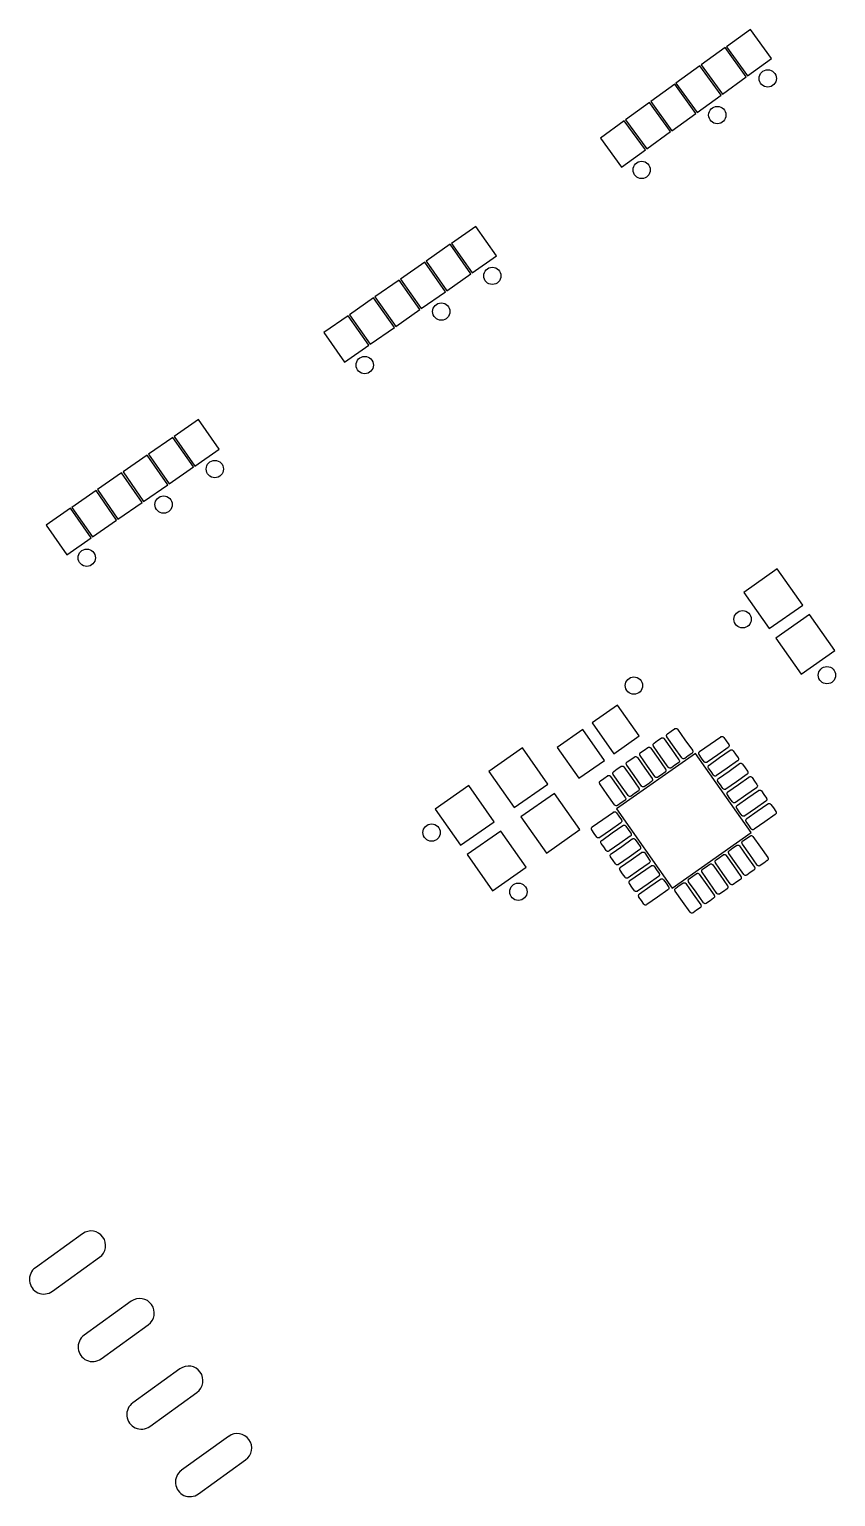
# Model space of a CAD drawing. Header units: millimetres. Extents: x 205 to 339, y 437 to 917.
# Drawn here: x 245.92 to 270.51, y 728.03 to 772.8 of the extents above; entities that cross this region are included whole.
import ezdxf

# ---------------------------------------------------------------- set-up
doc = ezdxf.new("R2010")
doc.units = ezdxf.units.MM
doc.header["$MEASUREMENT"] = 0
doc.layers.add('29_top stop', color=18, linetype='Continuous', true_color=0x000000)

msp = doc.modelspace()

# ---------------------------------------------------------------- linework, layer by layer
at = {"layer": '29_top stop'}
for points in [[(267.825, 771.381), (268.554, 771.909), (267.908, 772.8), (267.179, 772.271)], [(267.056, 770.823), (267.785, 771.351), (267.139, 772.242), (266.41, 771.713)], [(266.287, 770.265), (267.016, 770.794), (266.37, 771.684), (265.641, 771.155)], [(265.518, 769.707), (266.247, 770.236), (265.601, 771.126), (264.873, 770.598)], [(264.75, 769.149), (265.478, 769.678), (264.832, 770.568), (264.104, 770.04)], [(263.981, 768.591), (264.709, 769.12), (264.063, 770.01), (263.335, 769.482)], [(259.428, 765.369), (260.165, 765.885), (259.534, 766.786), (258.797, 766.27)], [(258.65, 764.824), (259.387, 765.34), (258.756, 766.241), (258.019, 765.725)], [(257.871, 764.279), (258.609, 764.795), (257.978, 765.696), (257.24, 765.18)], [(257.093, 763.734), (257.83, 764.25), (257.2, 765.151), (256.462, 764.635)], [(256.315, 763.189), (257.052, 763.705), (256.421, 764.606), (255.684, 764.09)], [(255.537, 762.644), (256.274, 763.16), (255.643, 764.061), (254.906, 763.545)], [(250.966, 759.475), (251.705, 759.988), (251.079, 760.892), (250.339, 760.379)], [(250.185, 758.934), (250.925, 759.446), (250.298, 760.35), (249.558, 759.838)], [(249.404, 758.392), (250.144, 758.905), (249.517, 759.809), (248.778, 759.296)], [(248.624, 757.851), (249.363, 758.364), (248.736, 759.268), (247.997, 758.755)], [(247.843, 757.31), (248.582, 757.823), (247.956, 758.727), (247.216, 758.214)], [(247.062, 756.769), (247.802, 757.281), (247.175, 758.185), (246.435, 757.673)], [(268.483, 754.513), (269.506, 755.232), (268.73, 756.337), (267.707, 755.618)], [(269.461, 753.122), (270.483, 753.841), (269.707, 754.945), (268.685, 754.227)], [(263.742, 750.694), (264.519, 751.24), (263.858, 752.181), (263.081, 751.635)], [(262.678, 749.947), (263.456, 750.493), (262.795, 751.434), (262.017, 750.888)], [(260.709, 749.053), (261.732, 749.771), (260.956, 750.876), (259.934, 750.158)], [(265.52, 746.597), (267.934, 748.292), (266.239, 750.706), (263.825, 749.011)], [(259.073, 747.903), (260.096, 748.622), (259.32, 749.727), (258.297, 749.008)], [(261.687, 747.662), (262.709, 748.38), (261.934, 749.485), (260.911, 748.767)], [(260.05, 746.512), (261.073, 747.231), (260.297, 748.335), (259.274, 747.617)]]:
    msp.add_lwpolyline(points, close=True, dxfattribs=at)
for points in [[(265.381, 751.306), (265.489, 751.382)], [(265.489, 751.382), (265.598, 751.458)], [(265.69, 751.442), (265.915, 751.121)], [(264.671, 750.807), (264.779, 750.884)], [(264.872, 750.867), (265.097, 750.546)], [(265.181, 750.605), (264.955, 750.926)], [(264.972, 751.019), (265.08, 751.095)], [(265.08, 751.095), (265.188, 751.171)], [(265.281, 751.155), (265.506, 750.834)], [(265.59, 750.892), (265.365, 751.214)], [(265.816, 750.571), (265.59, 750.892)], [(265.915, 751.121), (266.141, 750.8)], [(266.362, 750.761), (266.683, 750.987)], [(266.683, 750.987), (267.005, 751.212)], [(267.233, 750.887), (266.912, 750.661)], [(267.097, 751.196), (267.173, 751.088)], [(267.173, 751.088), (267.249, 750.979)], [(264.153, 750.444), (264.262, 750.52)], [(264.262, 750.52), (264.37, 750.596)], [(264.462, 750.58), (264.688, 750.259)], [(264.772, 750.318), (264.546, 750.639)], [(264.562, 750.731), (264.671, 750.807)], [(265.097, 750.546), (265.323, 750.225)], [(265.407, 750.284), (265.181, 750.605)], [(265.506, 750.834), (265.732, 750.512)], [(265.716, 750.42), (265.607, 750.344)], [(266.017, 750.631), (265.908, 750.555)], [(266.125, 750.707), (266.017, 750.631)], [(266.422, 750.56), (266.346, 750.669)], [(266.498, 750.452), (266.422, 750.56)], [(266.912, 750.661), (266.591, 750.436)], [(266.65, 750.352), (266.971, 750.578)], [(266.971, 750.578), (267.292, 750.803)], [(267.52, 750.478), (267.199, 750.252)], [(267.384, 750.787), (267.46, 750.679)], [(267.46, 750.679), (267.537, 750.57)], [(263.443, 749.945), (263.552, 750.021)], [(263.644, 750.005), (263.87, 749.684)], [(263.953, 749.743), (263.728, 750.064)], [(263.744, 750.156), (263.852, 750.233)], [(263.852, 750.233), (263.961, 750.309)], [(264.053, 750.293), (264.279, 749.971)], [(264.363, 750.03), (264.137, 750.352)], [(264.279, 749.971), (264.504, 749.65)], [(264.588, 749.709), (264.363, 750.03)], [(264.688, 750.259), (264.914, 749.938)], [(264.997, 749.997), (264.772, 750.318)], [(265.198, 750.057), (265.09, 749.98)], [(265.307, 750.133), (265.198, 750.057)], [(265.607, 750.344), (265.499, 750.268)], [(266.71, 750.151), (266.633, 750.26)], [(266.786, 750.043), (266.71, 750.151)], [(267.199, 750.252), (266.878, 750.027)], [(266.937, 749.943), (267.258, 750.168)], [(267.258, 750.168), (267.579, 750.394)], [(267.808, 750.069), (267.487, 749.843)], [(267.546, 749.759), (267.867, 749.985)], [(267.672, 750.378), (267.748, 750.27)], [(267.748, 750.27), (267.824, 750.161)], [(267.959, 749.969), (268.035, 749.86)], [(263.544, 749.456), (263.319, 749.777)], [(263.335, 749.869), (263.443, 749.945)], [(263.87, 749.684), (264.095, 749.363)], [(264.179, 749.422), (263.953, 749.743)], [(264.488, 749.558), (264.38, 749.482)], [(264.789, 749.769), (264.681, 749.693)], [(264.897, 749.845), (264.789, 749.769)], [(266.997, 749.742), (266.921, 749.851)], [(267.073, 749.634), (266.997, 749.742)], [(267.487, 749.843), (267.165, 749.618)], [(267.224, 749.534), (267.546, 749.759)], [(268.095, 749.66), (267.774, 749.434)], [(267.833, 749.35), (268.154, 749.576)], [(268.035, 749.86), (268.111, 749.752)], [(268.246, 749.56), (268.323, 749.451)], [(263.77, 749.134), (263.544, 749.456)], [(263.971, 749.194), (263.862, 749.118)], [(264.079, 749.271), (263.971, 749.194)], [(264.38, 749.482), (264.271, 749.406)], [(267.284, 749.333), (267.208, 749.441)], [(267.36, 749.225), (267.284, 749.333)], [(267.774, 749.434), (267.453, 749.208)], [(267.512, 749.125), (267.833, 749.35)], [(268.383, 749.25), (268.061, 749.025)], [(268.12, 748.941), (268.441, 749.167)], [(268.323, 749.451), (268.399, 749.343)], [(268.534, 749.15), (268.61, 749.042)], [(263.089, 748.462), (263.41, 748.688)], [(263.41, 748.688), (263.731, 748.913)], [(263.824, 748.897), (263.9, 748.789)], [(263.9, 748.789), (263.976, 748.68)], [(267.572, 748.924), (267.496, 749.032)], [(267.648, 748.815), (267.572, 748.924)], [(268.061, 749.025), (267.74, 748.799)], [(267.859, 748.515), (267.783, 748.623)], [(267.799, 748.715), (268.12, 748.941)], [(268.349, 748.616), (268.028, 748.39)], [(268.67, 748.841), (268.349, 748.616)], [(268.61, 749.042), (268.686, 748.934)], [(263.149, 748.261), (263.073, 748.37)], [(263.225, 748.153), (263.149, 748.261)], [(263.639, 748.362), (263.317, 748.137)], [(263.376, 748.053), (263.698, 748.279)], [(263.96, 748.588), (263.639, 748.362)], [(263.698, 748.279), (264.019, 748.504)], [(264.247, 748.179), (263.926, 747.953)], [(264.111, 748.488), (264.187, 748.38)], [(264.187, 748.38), (264.263, 748.271)], [(267.788, 748.109), (267.897, 748.185)], [(267.935, 748.406), (267.859, 748.515)], [(267.989, 748.169), (268.215, 747.848)], [(263.436, 747.852), (263.36, 747.961)], [(263.512, 747.744), (263.436, 747.852)], [(263.926, 747.953), (263.605, 747.728)], [(263.664, 747.644), (263.985, 747.869)], [(263.985, 747.869), (264.306, 748.095)], [(264.535, 747.77), (264.213, 747.544)], [(264.398, 748.079), (264.475, 747.97)], [(264.475, 747.97), (264.551, 747.862)], [(267.271, 747.745), (267.379, 747.822)], [(267.379, 747.822), (267.487, 747.898)], [(267.58, 747.882), (267.805, 747.56)], [(267.889, 747.619), (267.664, 747.94)], [(267.68, 748.033), (267.788, 748.109)], [(268.215, 747.848), (268.44, 747.527)], [(263.724, 747.443), (263.648, 747.551)], [(263.8, 747.335), (263.724, 747.443)], [(264.213, 747.544), (263.892, 747.318)], [(263.951, 747.235), (264.272, 747.46)], [(264.272, 747.46), (264.593, 747.686)], [(264.822, 747.36), (264.501, 747.135)], [(264.56, 747.051), (264.881, 747.277)], [(264.686, 747.67), (264.762, 747.561)], [(264.762, 747.561), (264.838, 747.453)], [(266.561, 747.247), (266.669, 747.323)], [(266.762, 747.307), (266.987, 746.986)], [(267.071, 747.044), (266.845, 747.366)], [(266.861, 747.458), (266.97, 747.534)], [(266.97, 747.534), (267.078, 747.61)], [(267.171, 747.594), (267.396, 747.273)], [(267.48, 747.332), (267.254, 747.653)], [(267.396, 747.273), (267.622, 746.952)], [(267.706, 747.011), (267.48, 747.332)], [(267.805, 747.56), (268.031, 747.239)], [(268.115, 747.298), (267.889, 747.619)], [(268.316, 747.358), (268.207, 747.282)], [(268.424, 747.434), (268.316, 747.358)], [(264.011, 747.034), (263.935, 747.142)], [(264.087, 746.925), (264.011, 747.034)], [(264.501, 747.135), (264.18, 746.909)], [(264.238, 746.825), (264.56, 747.051)], [(265.109, 746.951), (264.788, 746.726)], [(264.847, 746.642), (265.168, 746.868)], [(264.973, 747.261), (265.049, 747.152)], [(265.049, 747.152), (265.126, 747.044)], [(265.261, 746.851), (265.337, 746.743)], [(266.043, 746.883), (266.152, 746.959)], [(266.152, 746.959), (266.26, 747.036)], [(266.352, 747.019), (266.578, 746.698)], [(266.662, 746.757), (266.436, 747.078)], [(266.452, 747.171), (266.561, 747.247)], [(266.987, 746.986), (267.213, 746.664)], [(267.297, 746.723), (267.071, 747.044)], [(267.606, 746.859), (267.497, 746.783)], [(267.906, 747.071), (267.798, 746.995)], [(268.015, 747.147), (267.906, 747.071)], [(264.298, 746.625), (264.222, 746.733)], [(264.375, 746.516), (264.298, 746.625)], [(264.788, 746.726), (264.467, 746.5)], [(264.526, 746.416), (264.847, 746.642)], [(265.397, 746.542), (265.076, 746.317)], [(265.337, 746.743), (265.413, 746.635)], [(265.843, 746.182), (265.618, 746.503)], [(265.634, 746.596), (265.742, 746.672)], [(265.742, 746.672), (265.851, 746.748)], [(265.943, 746.732), (266.169, 746.411)], [(266.253, 746.47), (266.027, 746.791)], [(266.169, 746.411), (266.394, 746.09)], [(266.478, 746.149), (266.253, 746.47)], [(266.578, 746.698), (266.804, 746.377)], [(266.887, 746.436), (266.662, 746.757)], [(267.088, 746.496), (266.98, 746.42)], [(267.197, 746.572), (267.088, 746.496)], [(267.497, 746.783), (267.389, 746.707)], [(264.586, 746.216), (264.51, 746.324)], [(264.662, 746.107), (264.586, 746.216)], [(265.076, 746.317), (264.754, 746.091)], [(266.069, 745.861), (265.843, 746.182)], [(266.378, 745.997), (266.27, 745.921)], [(266.679, 746.209), (266.571, 746.132)], [(266.787, 746.285), (266.679, 746.209)], [(266.27, 745.921), (266.161, 745.845)], [(247.546, 736.05), (246.106, 735.013)], [(246.625, 734.293), (248.064, 735.33)], [(249.03, 733.989), (247.591, 732.952)], [(248.109, 732.232), (249.549, 733.269)], [(250.515, 731.928), (249.075, 730.891)], [(249.594, 730.171), (251.033, 731.208)], [(251.999, 729.867), (250.56, 728.83)], [(251.078, 728.11), (252.518, 729.147)]]:
    msp.add_lwpolyline(points, dxfattribs=at)
for centre in [(268.439, 771.301), (266.901, 770.185), (264.594, 768.512), (260.04, 765.278), (258.484, 764.189), (256.149, 762.554), (251.578, 759.382), (250.016, 758.3), (247.674, 756.676), (267.672, 754.799), (270.245, 753.093), (264.357, 752.776), (258.189, 748.291), (260.834, 746.483)]:
    msp.add_circle(centre, 0.264, dxfattribs=at)
for centre, start, end in [((247.805, 735.69), 305.7651, 125.7651), ((246.366, 734.653), 125.7651, 305.7651), ((249.29, 733.629), 305.7651, 125.7651), ((247.85, 732.592), 125.7651, 305.7651), ((250.774, 731.568), 305.7651, 125.7651), ((249.335, 730.531), 125.7651, 305.7651), ((252.259, 729.507), 305.7651, 125.7651), ((250.819, 728.47), 125.7651, 305.7651)]:
    msp.add_arc(centre, 0.443, start, end, dxfattribs=at)
for points, knots in [([(265.365, 751.214), (265.361, 751.219), (265.353, 751.234), (265.351, 751.261), (265.361, 751.288), (265.374, 751.301), (265.381, 751.306)], [1.0209017, 1.0209017, 1.0209017, 1.0209017, 1.0398035, 1.0725658, 1.0981648, 1.1243033, 1.1243033, 1.1243033, 1.1243033]), ([(265.598, 751.458), (265.605, 751.463), (265.621, 751.471), (265.65, 751.471), (265.674, 751.46), (265.686, 751.447), (265.69, 751.442)], [1.3893033, 1.3893033, 1.3893033, 1.3893033, 1.4154419, 1.4410409, 1.4738032, 1.492705, 1.492705, 1.492705, 1.492705]), ([(264.779, 750.884), (264.786, 750.888), (264.803, 750.896), (264.831, 750.896), (264.856, 750.885), (264.868, 750.873), (264.872, 750.867)], [1.3893033, 1.3893033, 1.3893033, 1.3893033, 1.4154419, 1.4410409, 1.4738032, 1.492705, 1.492705, 1.492705, 1.492705]), ([(264.955, 750.926), (264.952, 750.931), (264.944, 750.947), (264.942, 750.974), (264.952, 751.001), (264.964, 751.014), (264.972, 751.019)], [1.0209017, 1.0209017, 1.0209017, 1.0209017, 1.0398035, 1.0725658, 1.0981648, 1.1243033, 1.1243033, 1.1243033, 1.1243033]), ([(265.188, 751.171), (265.196, 751.176), (265.212, 751.183), (265.241, 751.184), (265.265, 751.173), (265.277, 751.16), (265.281, 751.155)], [1.3893033, 1.3893033, 1.3893033, 1.3893033, 1.4154419, 1.4410409, 1.4738032, 1.492705, 1.492705, 1.492705, 1.492705]), ([(267.005, 751.212), (267.01, 751.216), (267.025, 751.224), (267.052, 751.226), (267.079, 751.216), (267.092, 751.203), (267.097, 751.196)], [2.277705, 2.277705, 2.277705, 2.277705, 2.2966068, 2.3293692, 2.3549681, 2.3811067, 2.3811067, 2.3811067, 2.3811067]), ([(267.249, 750.979), (267.254, 750.972), (267.261, 750.956), (267.262, 750.927), (267.251, 750.903), (267.238, 750.891), (267.233, 750.887)], [2.6461067, 2.6461067, 2.6461067, 2.6461067, 2.6722453, 2.6978442, 2.7306065, 2.7495084, 2.7495084, 2.7495084, 2.7495084]), ([(264.137, 750.352), (264.133, 750.357), (264.125, 750.372), (264.123, 750.399), (264.134, 750.426), (264.146, 750.439), (264.153, 750.444)], [1.0209017, 1.0209017, 1.0209017, 1.0209017, 1.0398035, 1.0725658, 1.0981648, 1.1243033, 1.1243033, 1.1243033, 1.1243033]), ([(264.37, 750.596), (264.377, 750.601), (264.393, 750.608), (264.422, 750.609), (264.447, 750.598), (264.459, 750.585), (264.462, 750.58)], [1.3893033, 1.3893033, 1.3893033, 1.3893033, 1.4154419, 1.4410409, 1.4738032, 1.492705, 1.492705, 1.492705, 1.492705]), ([(264.546, 750.639), (264.543, 750.644), (264.535, 750.66), (264.533, 750.686), (264.543, 750.713), (264.555, 750.726), (264.562, 750.731)], [1.0209017, 1.0209017, 1.0209017, 1.0209017, 1.0398035, 1.0725658, 1.0981648, 1.1243033, 1.1243033, 1.1243033, 1.1243033]), ([(265.732, 750.512), (265.735, 750.507), (265.744, 750.492), (265.746, 750.465), (265.735, 750.438), (265.723, 750.425), (265.716, 750.42)], [2.277705, 2.277705, 2.277705, 2.277705, 2.2966068, 2.3293692, 2.3549681, 2.3811067, 2.3811067, 2.3811067, 2.3811067]), ([(265.908, 750.555), (265.901, 750.55), (265.885, 750.543), (265.856, 750.542), (265.831, 750.553), (265.819, 750.566), (265.816, 750.571)], [2.6461067, 2.6461067, 2.6461067, 2.6461067, 2.6722453, 2.6978442, 2.7306065, 2.7495084, 2.7495084, 2.7495084, 2.7495084]), ([(266.141, 750.8), (266.145, 750.795), (266.153, 750.779), (266.155, 750.752), (266.144, 750.725), (266.132, 750.713), (266.125, 750.707)], [2.277705, 2.277705, 2.277705, 2.277705, 2.2966068, 2.3293692, 2.3549681, 2.3811067, 2.3811067, 2.3811067, 2.3811067]), ([(266.346, 750.669), (266.341, 750.676), (266.334, 750.692), (266.333, 750.721), (266.344, 750.746), (266.357, 750.758), (266.362, 750.761)], [1.3893033, 1.3893033, 1.3893033, 1.3893033, 1.4154419, 1.4410409, 1.4738032, 1.492705, 1.492705, 1.492705, 1.492705]), ([(266.591, 750.436), (266.586, 750.432), (266.57, 750.424), (266.543, 750.422), (266.516, 750.433), (266.503, 750.445), (266.498, 750.452)], [1.0209017, 1.0209017, 1.0209017, 1.0209017, 1.0398035, 1.0725658, 1.0981648, 1.1243033, 1.1243033, 1.1243033, 1.1243033]), ([(267.292, 750.803), (267.297, 750.807), (267.313, 750.815), (267.339, 750.817), (267.366, 750.807), (267.379, 750.794), (267.384, 750.787)], [2.277705, 2.277705, 2.277705, 2.277705, 2.2966068, 2.3293692, 2.3549681, 2.3811067, 2.3811067, 2.3811067, 2.3811067]), ([(267.537, 750.57), (267.542, 750.563), (267.549, 750.547), (267.549, 750.518), (267.538, 750.493), (267.526, 750.482), (267.52, 750.478)], [2.6461067, 2.6461067, 2.6461067, 2.6461067, 2.6722453, 2.6978442, 2.7306065, 2.7495084, 2.7495084, 2.7495084, 2.7495084]), ([(267.579, 750.394), (267.584, 750.398), (267.6, 750.406), (267.627, 750.408), (267.654, 750.397), (267.667, 750.385), (267.672, 750.378)], [2.277705, 2.277705, 2.277705, 2.277705, 2.2966068, 2.3293692, 2.3549681, 2.3811067, 2.3811067, 2.3811067, 2.3811067]), ([(263.552, 750.021), (263.559, 750.026), (263.575, 750.034), (263.604, 750.034), (263.629, 750.023), (263.64, 750.01), (263.644, 750.005)], [1.3893033, 1.3893033, 1.3893033, 1.3893033, 1.4154419, 1.4410409, 1.4738032, 1.492705, 1.492705, 1.492705, 1.492705]), ([(263.728, 750.064), (263.724, 750.069), (263.716, 750.085), (263.714, 750.112), (263.725, 750.139), (263.737, 750.151), (263.744, 750.156)], [1.0209017, 1.0209017, 1.0209017, 1.0209017, 1.0398035, 1.0725658, 1.0981648, 1.1243033, 1.1243033, 1.1243033, 1.1243033]), ([(263.961, 750.309), (263.968, 750.314), (263.984, 750.321), (264.013, 750.322), (264.038, 750.311), (264.05, 750.298), (264.053, 750.293)], [1.3893033, 1.3893033, 1.3893033, 1.3893033, 1.4154419, 1.4410409, 1.4738032, 1.492705, 1.492705, 1.492705, 1.492705]), ([(265.09, 749.98), (265.083, 749.975), (265.066, 749.968), (265.038, 749.968), (265.013, 749.979), (265.001, 749.991), (264.997, 749.997)], [2.6461067, 2.6461067, 2.6461067, 2.6461067, 2.6722453, 2.6978442, 2.7306065, 2.7495084, 2.7495084, 2.7495084, 2.7495084]), ([(265.323, 750.225), (265.326, 750.22), (265.334, 750.204), (265.336, 750.177), (265.326, 750.151), (265.314, 750.138), (265.307, 750.133)], [2.277705, 2.277705, 2.277705, 2.277705, 2.2966068, 2.3293692, 2.3549681, 2.3811067, 2.3811067, 2.3811067, 2.3811067]), ([(265.499, 750.268), (265.492, 750.263), (265.476, 750.256), (265.447, 750.255), (265.422, 750.266), (265.41, 750.279), (265.407, 750.284)], [2.6461067, 2.6461067, 2.6461067, 2.6461067, 2.6722453, 2.6978442, 2.7306065, 2.7495084, 2.7495084, 2.7495084, 2.7495084]), ([(266.633, 750.26), (266.628, 750.267), (266.621, 750.283), (266.621, 750.312), (266.632, 750.337), (266.644, 750.348), (266.65, 750.352)], [1.3893033, 1.3893033, 1.3893033, 1.3893033, 1.4154419, 1.4410409, 1.4738032, 1.492705, 1.492705, 1.492705, 1.492705]), ([(266.878, 750.027), (266.873, 750.023), (266.857, 750.015), (266.831, 750.013), (266.804, 750.023), (266.791, 750.036), (266.786, 750.043)], [1.0209017, 1.0209017, 1.0209017, 1.0209017, 1.0398035, 1.0725658, 1.0981648, 1.1243033, 1.1243033, 1.1243033, 1.1243033]), ([(267.824, 750.161), (267.829, 750.154), (267.836, 750.138), (267.837, 750.109), (267.826, 750.084), (267.813, 750.072), (267.808, 750.069)], [2.6461067, 2.6461067, 2.6461067, 2.6461067, 2.6722453, 2.6978442, 2.7306065, 2.7495084, 2.7495084, 2.7495084, 2.7495084]), ([(267.867, 749.985), (267.872, 749.989), (267.887, 749.997), (267.914, 749.999), (267.941, 749.988), (267.954, 749.976), (267.959, 749.969)], [2.277705, 2.277705, 2.277705, 2.277705, 2.2966068, 2.3293692, 2.3549681, 2.3811067, 2.3811067, 2.3811067, 2.3811067]), ([(263.319, 749.777), (263.315, 749.782), (263.307, 749.797), (263.305, 749.824), (263.315, 749.851), (263.328, 749.864), (263.335, 749.869)], [1.0209017, 1.0209017, 1.0209017, 1.0209017, 1.0398035, 1.0725658, 1.0981648, 1.1243033, 1.1243033, 1.1243033, 1.1243033]), ([(264.504, 749.65), (264.508, 749.645), (264.516, 749.63), (264.518, 749.603), (264.508, 749.576), (264.495, 749.563), (264.488, 749.558)], [2.277705, 2.277705, 2.277705, 2.277705, 2.2966068, 2.3293692, 2.3549681, 2.3811067, 2.3811067, 2.3811067, 2.3811067]), ([(264.681, 749.693), (264.673, 749.688), (264.657, 749.681), (264.628, 749.68), (264.604, 749.691), (264.592, 749.704), (264.588, 749.709)], [2.6461067, 2.6461067, 2.6461067, 2.6461067, 2.6722453, 2.6978442, 2.7306065, 2.7495084, 2.7495084, 2.7495084, 2.7495084]), ([(264.914, 749.938), (264.917, 749.932), (264.925, 749.917), (264.927, 749.89), (264.917, 749.863), (264.905, 749.85), (264.897, 749.845)], [2.277705, 2.277705, 2.277705, 2.277705, 2.2966068, 2.3293692, 2.3549681, 2.3811067, 2.3811067, 2.3811067, 2.3811067]), ([(266.921, 749.851), (266.916, 749.858), (266.909, 749.874), (266.908, 749.903), (266.919, 749.927), (266.932, 749.939), (266.937, 749.943)], [1.3893033, 1.3893033, 1.3893033, 1.3893033, 1.4154419, 1.4410409, 1.4738032, 1.492705, 1.492705, 1.492705, 1.492705]), ([(267.165, 749.618), (267.16, 749.614), (267.145, 749.606), (267.118, 749.604), (267.091, 749.614), (267.078, 749.627), (267.073, 749.634)], [1.0209017, 1.0209017, 1.0209017, 1.0209017, 1.0398035, 1.0725658, 1.0981648, 1.1243033, 1.1243033, 1.1243033, 1.1243033]), ([(267.208, 749.441), (267.203, 749.449), (267.196, 749.465), (267.195, 749.494), (267.206, 749.518), (267.219, 749.53), (267.224, 749.534)], [1.3893033, 1.3893033, 1.3893033, 1.3893033, 1.4154419, 1.4410409, 1.4738032, 1.492705, 1.492705, 1.492705, 1.492705]), ([(268.111, 749.752), (268.116, 749.745), (268.124, 749.729), (268.124, 749.7), (268.113, 749.675), (268.1, 749.663), (268.095, 749.66)], [2.6461067, 2.6461067, 2.6461067, 2.6461067, 2.6722453, 2.6978442, 2.7306065, 2.7495084, 2.7495084, 2.7495084, 2.7495084]), ([(268.154, 749.576), (268.159, 749.579), (268.175, 749.587), (268.202, 749.589), (268.229, 749.579), (268.241, 749.567), (268.246, 749.56)], [2.277705, 2.277705, 2.277705, 2.277705, 2.2966068, 2.3293692, 2.3549681, 2.3811067, 2.3811067, 2.3811067, 2.3811067]), ([(263.862, 749.118), (263.855, 749.113), (263.839, 749.106), (263.81, 749.105), (263.785, 749.116), (263.774, 749.129), (263.77, 749.134)], [2.6461067, 2.6461067, 2.6461067, 2.6461067, 2.6722453, 2.6978442, 2.7306065, 2.7495084, 2.7495084, 2.7495084, 2.7495084]), ([(264.095, 749.363), (264.099, 749.358), (264.107, 749.342), (264.109, 749.315), (264.099, 749.288), (264.086, 749.276), (264.079, 749.271)], [2.277705, 2.277705, 2.277705, 2.277705, 2.2966068, 2.3293692, 2.3549681, 2.3811067, 2.3811067, 2.3811067, 2.3811067]), ([(264.271, 749.406), (264.264, 749.401), (264.248, 749.393), (264.219, 749.393), (264.195, 749.404), (264.183, 749.417), (264.179, 749.422)], [2.6461067, 2.6461067, 2.6461067, 2.6461067, 2.6722453, 2.6978442, 2.7306065, 2.7495084, 2.7495084, 2.7495084, 2.7495084]), ([(267.453, 749.208), (267.448, 749.205), (267.432, 749.197), (267.405, 749.195), (267.378, 749.205), (267.366, 749.217), (267.36, 749.225)], [1.0209017, 1.0209017, 1.0209017, 1.0209017, 1.0398035, 1.0725658, 1.0981648, 1.1243033, 1.1243033, 1.1243033, 1.1243033]), ([(267.496, 749.032), (267.491, 749.039), (267.483, 749.056), (267.483, 749.084), (267.494, 749.109), (267.507, 749.121), (267.512, 749.125)], [1.3893033, 1.3893033, 1.3893033, 1.3893033, 1.4154419, 1.4410409, 1.4738032, 1.492705, 1.492705, 1.492705, 1.492705]), ([(268.399, 749.343), (268.404, 749.336), (268.411, 749.319), (268.412, 749.291), (268.401, 749.266), (268.388, 749.254), (268.383, 749.25)], [2.6461067, 2.6461067, 2.6461067, 2.6461067, 2.6722453, 2.6978442, 2.7306065, 2.7495084, 2.7495084, 2.7495084, 2.7495084]), ([(268.441, 749.167), (268.447, 749.17), (268.462, 749.178), (268.489, 749.18), (268.516, 749.17), (268.529, 749.158), (268.534, 749.15)], [2.277705, 2.277705, 2.277705, 2.277705, 2.2966068, 2.3293692, 2.3549681, 2.3811067, 2.3811067, 2.3811067, 2.3811067]), ([(263.731, 748.913), (263.736, 748.917), (263.752, 748.925), (263.779, 748.927), (263.806, 748.917), (263.819, 748.904), (263.824, 748.897)], [2.277705, 2.277705, 2.277705, 2.277705, 2.2966068, 2.3293692, 2.3549681, 2.3811067, 2.3811067, 2.3811067, 2.3811067]), ([(263.976, 748.68), (263.981, 748.673), (263.988, 748.657), (263.989, 748.628), (263.978, 748.603), (263.965, 748.592), (263.96, 748.588)], [2.6461067, 2.6461067, 2.6461067, 2.6461067, 2.6722453, 2.6978442, 2.7306065, 2.7495084, 2.7495084, 2.7495084, 2.7495084]), ([(267.74, 748.799), (267.735, 748.796), (267.72, 748.788), (267.693, 748.786), (267.666, 748.796), (267.653, 748.808), (267.648, 748.815)], [1.0209017, 1.0209017, 1.0209017, 1.0209017, 1.0398035, 1.0725658, 1.0981648, 1.1243033, 1.1243033, 1.1243033, 1.1243033]), ([(267.783, 748.623), (267.778, 748.63), (267.771, 748.646), (267.77, 748.675), (267.781, 748.7), (267.794, 748.712), (267.799, 748.715)], [1.3893033, 1.3893033, 1.3893033, 1.3893033, 1.4154419, 1.4410409, 1.4738032, 1.492705, 1.492705, 1.492705, 1.492705]), ([(268.686, 748.934), (268.691, 748.926), (268.698, 748.91), (268.699, 748.881), (268.688, 748.857), (268.675, 748.845), (268.67, 748.841)], [2.6461067, 2.6461067, 2.6461067, 2.6461067, 2.6722453, 2.6978442, 2.7306065, 2.7495084, 2.7495084, 2.7495084, 2.7495084]), ([(263.073, 748.37), (263.068, 748.377), (263.061, 748.393), (263.06, 748.422), (263.071, 748.447), (263.084, 748.458), (263.089, 748.462)], [1.3893033, 1.3893033, 1.3893033, 1.3893033, 1.4154419, 1.4410409, 1.4738032, 1.492705, 1.492705, 1.492705, 1.492705]), ([(264.019, 748.504), (264.024, 748.508), (264.039, 748.516), (264.066, 748.518), (264.093, 748.507), (264.106, 748.495), (264.111, 748.488)], [2.277705, 2.277705, 2.277705, 2.277705, 2.2966068, 2.3293692, 2.3549681, 2.3811067, 2.3811067, 2.3811067, 2.3811067]), ([(264.263, 748.271), (264.268, 748.264), (264.276, 748.248), (264.276, 748.219), (264.265, 748.194), (264.252, 748.182), (264.247, 748.179)], [2.6461067, 2.6461067, 2.6461067, 2.6461067, 2.6722453, 2.6978442, 2.7306065, 2.7495084, 2.7495084, 2.7495084, 2.7495084]), ([(267.897, 748.185), (267.904, 748.19), (267.92, 748.197), (267.949, 748.198), (267.973, 748.187), (267.985, 748.174), (267.989, 748.169)], [1.3893033, 1.3893033, 1.3893033, 1.3893033, 1.4154419, 1.4410409, 1.4738032, 1.492705, 1.492705, 1.492705, 1.492705]), ([(268.028, 748.39), (268.022, 748.386), (268.007, 748.378), (267.98, 748.376), (267.953, 748.387), (267.94, 748.399), (267.935, 748.406)], [1.0209017, 1.0209017, 1.0209017, 1.0209017, 1.0398035, 1.0725658, 1.0981648, 1.1243033, 1.1243033, 1.1243033, 1.1243033]), ([(263.317, 748.137), (263.312, 748.133), (263.297, 748.125), (263.27, 748.123), (263.243, 748.133), (263.23, 748.146), (263.225, 748.153)], [1.0209017, 1.0209017, 1.0209017, 1.0209017, 1.0398035, 1.0725658, 1.0981648, 1.1243033, 1.1243033, 1.1243033, 1.1243033]), ([(263.36, 747.961), (263.355, 747.968), (263.348, 747.984), (263.347, 748.013), (263.358, 748.037), (263.371, 748.049), (263.376, 748.053)], [1.3893033, 1.3893033, 1.3893033, 1.3893033, 1.4154419, 1.4410409, 1.4738032, 1.492705, 1.492705, 1.492705, 1.492705]), ([(263.605, 747.728), (263.6, 747.724), (263.584, 747.716), (263.557, 747.714), (263.53, 747.724), (263.518, 747.737), (263.512, 747.744)], [1.0209017, 1.0209017, 1.0209017, 1.0209017, 1.0398035, 1.0725658, 1.0981648, 1.1243033, 1.1243033, 1.1243033, 1.1243033]), ([(264.306, 748.095), (264.311, 748.099), (264.327, 748.107), (264.354, 748.109), (264.381, 748.098), (264.393, 748.086), (264.398, 748.079)], [2.277705, 2.277705, 2.277705, 2.277705, 2.2966068, 2.3293692, 2.3549681, 2.3811067, 2.3811067, 2.3811067, 2.3811067]), ([(264.551, 747.862), (264.556, 747.855), (264.563, 747.839), (264.564, 747.81), (264.553, 747.785), (264.54, 747.773), (264.535, 747.77)], [2.6461067, 2.6461067, 2.6461067, 2.6461067, 2.6722453, 2.6978442, 2.7306065, 2.7495084, 2.7495084, 2.7495084, 2.7495084]), ([(267.254, 747.653), (267.251, 747.658), (267.243, 747.674), (267.241, 747.701), (267.251, 747.728), (267.264, 747.74), (267.271, 747.745)], [1.0209017, 1.0209017, 1.0209017, 1.0209017, 1.0398035, 1.0725658, 1.0981648, 1.1243033, 1.1243033, 1.1243033, 1.1243033]), ([(267.487, 747.898), (267.495, 747.903), (267.511, 747.91), (267.54, 747.911), (267.564, 747.9), (267.576, 747.887), (267.58, 747.882)], [1.3893033, 1.3893033, 1.3893033, 1.3893033, 1.4154419, 1.4410409, 1.4738032, 1.492705, 1.492705, 1.492705, 1.492705]), ([(267.664, 747.94), (267.66, 747.946), (267.652, 747.961), (267.65, 747.988), (267.66, 748.015), (267.673, 748.028), (267.68, 748.033)], [1.0209017, 1.0209017, 1.0209017, 1.0209017, 1.0398035, 1.0725658, 1.0981648, 1.1243033, 1.1243033, 1.1243033, 1.1243033]), ([(263.648, 747.551), (263.643, 747.559), (263.635, 747.575), (263.635, 747.604), (263.646, 747.628), (263.659, 747.64), (263.664, 747.644)], [1.3893033, 1.3893033, 1.3893033, 1.3893033, 1.4154419, 1.4410409, 1.4738032, 1.492705, 1.492705, 1.492705, 1.492705]), ([(263.892, 747.318), (263.887, 747.315), (263.872, 747.307), (263.845, 747.305), (263.818, 747.315), (263.805, 747.327), (263.8, 747.335)], [1.0209017, 1.0209017, 1.0209017, 1.0209017, 1.0398035, 1.0725658, 1.0981648, 1.1243033, 1.1243033, 1.1243033, 1.1243033]), ([(264.593, 747.686), (264.599, 747.689), (264.614, 747.697), (264.641, 747.699), (264.668, 747.689), (264.681, 747.677), (264.686, 747.67)], [2.277705, 2.277705, 2.277705, 2.277705, 2.2966068, 2.3293692, 2.3549681, 2.3811067, 2.3811067, 2.3811067, 2.3811067]), ([(264.838, 747.453), (264.843, 747.446), (264.85, 747.429), (264.851, 747.401), (264.84, 747.376), (264.827, 747.364), (264.822, 747.36)], [2.6461067, 2.6461067, 2.6461067, 2.6461067, 2.6722453, 2.6978442, 2.7306065, 2.7495084, 2.7495084, 2.7495084, 2.7495084]), ([(264.881, 747.277), (264.886, 747.28), (264.902, 747.288), (264.928, 747.29), (264.955, 747.28), (264.968, 747.268), (264.973, 747.261)], [2.277705, 2.277705, 2.277705, 2.277705, 2.2966068, 2.3293692, 2.3549681, 2.3811067, 2.3811067, 2.3811067, 2.3811067]), ([(266.669, 747.323), (266.676, 747.328), (266.693, 747.335), (266.721, 747.336), (266.746, 747.325), (266.758, 747.312), (266.762, 747.307)], [1.3893033, 1.3893033, 1.3893033, 1.3893033, 1.4154419, 1.4410409, 1.4738032, 1.492705, 1.492705, 1.492705, 1.492705]), ([(266.845, 747.366), (266.842, 747.371), (266.834, 747.386), (266.832, 747.413), (266.842, 747.44), (266.854, 747.453), (266.861, 747.458)], [1.0209017, 1.0209017, 1.0209017, 1.0209017, 1.0398035, 1.0725658, 1.0981648, 1.1243033, 1.1243033, 1.1243033, 1.1243033]), ([(267.078, 747.61), (267.086, 747.615), (267.102, 747.623), (267.131, 747.623), (267.155, 747.612), (267.167, 747.599), (267.171, 747.594)], [1.3893033, 1.3893033, 1.3893033, 1.3893033, 1.4154419, 1.4410409, 1.4738032, 1.492705, 1.492705, 1.492705, 1.492705]), ([(268.207, 747.282), (268.2, 747.277), (268.184, 747.27), (268.155, 747.269), (268.13, 747.28), (268.118, 747.293), (268.115, 747.298)], [2.6461067, 2.6461067, 2.6461067, 2.6461067, 2.6722453, 2.6978442, 2.7306065, 2.7495084, 2.7495084, 2.7495084, 2.7495084]), ([(268.44, 747.527), (268.444, 747.521), (268.452, 747.506), (268.454, 747.479), (268.443, 747.452), (268.431, 747.439), (268.424, 747.434)], [2.277705, 2.277705, 2.277705, 2.277705, 2.2966068, 2.3293692, 2.3549681, 2.3811067, 2.3811067, 2.3811067, 2.3811067]), ([(263.935, 747.142), (263.93, 747.149), (263.923, 747.166), (263.922, 747.194), (263.933, 747.219), (263.946, 747.231), (263.951, 747.235)], [1.3893033, 1.3893033, 1.3893033, 1.3893033, 1.4154419, 1.4410409, 1.4738032, 1.492705, 1.492705, 1.492705, 1.492705]), ([(264.18, 746.909), (264.174, 746.906), (264.159, 746.898), (264.132, 746.896), (264.105, 746.906), (264.092, 746.918), (264.087, 746.925)], [1.0209017, 1.0209017, 1.0209017, 1.0209017, 1.0398035, 1.0725658, 1.0981648, 1.1243033, 1.1243033, 1.1243033, 1.1243033]), ([(264.222, 746.733), (264.217, 746.74), (264.21, 746.756), (264.21, 746.785), (264.221, 746.81), (264.233, 746.822), (264.238, 746.825)], [1.3893033, 1.3893033, 1.3893033, 1.3893033, 1.4154419, 1.4410409, 1.4738032, 1.492705, 1.492705, 1.492705, 1.492705]), ([(265.126, 747.044), (265.13, 747.036), (265.138, 747.02), (265.138, 746.991), (265.127, 746.967), (265.115, 746.955), (265.109, 746.951)], [2.6461067, 2.6461067, 2.6461067, 2.6461067, 2.6722453, 2.6978442, 2.7306065, 2.7495084, 2.7495084, 2.7495084, 2.7495084]), ([(265.168, 746.868), (265.173, 746.871), (265.189, 746.879), (265.216, 746.881), (265.243, 746.871), (265.255, 746.858), (265.261, 746.851)], [2.277705, 2.277705, 2.277705, 2.277705, 2.2966068, 2.3293692, 2.3549681, 2.3811067, 2.3811067, 2.3811067, 2.3811067]), ([(266.027, 746.791), (266.023, 746.796), (266.015, 746.812), (266.013, 746.838), (266.024, 746.865), (266.036, 746.878), (266.043, 746.883)], [1.0209017, 1.0209017, 1.0209017, 1.0209017, 1.0398035, 1.0725658, 1.0981648, 1.1243033, 1.1243033, 1.1243033, 1.1243033]), ([(266.26, 747.036), (266.267, 747.04), (266.283, 747.048), (266.312, 747.048), (266.337, 747.037), (266.349, 747.025), (266.352, 747.019)], [1.3893033, 1.3893033, 1.3893033, 1.3893033, 1.4154419, 1.4410409, 1.4738032, 1.492705, 1.492705, 1.492705, 1.492705]), ([(266.436, 747.078), (266.433, 747.083), (266.425, 747.099), (266.423, 747.126), (266.433, 747.153), (266.445, 747.166), (266.452, 747.171)], [1.0209017, 1.0209017, 1.0209017, 1.0209017, 1.0398035, 1.0725658, 1.0981648, 1.1243033, 1.1243033, 1.1243033, 1.1243033]), ([(267.622, 746.952), (267.625, 746.947), (267.633, 746.931), (267.635, 746.904), (267.625, 746.877), (267.613, 746.865), (267.606, 746.859)], [2.277705, 2.277705, 2.277705, 2.277705, 2.2966068, 2.3293692, 2.3549681, 2.3811067, 2.3811067, 2.3811067, 2.3811067]), ([(267.798, 746.995), (267.791, 746.99), (267.775, 746.982), (267.746, 746.982), (267.721, 746.993), (267.709, 747.006), (267.706, 747.011)], [2.6461067, 2.6461067, 2.6461067, 2.6461067, 2.6722453, 2.6978442, 2.7306065, 2.7495084, 2.7495084, 2.7495084, 2.7495084]), ([(268.031, 747.239), (268.035, 747.234), (268.043, 747.219), (268.045, 747.192), (268.034, 747.165), (268.022, 747.152), (268.015, 747.147)], [2.277705, 2.277705, 2.277705, 2.277705, 2.2966068, 2.3293692, 2.3549681, 2.3811067, 2.3811067, 2.3811067, 2.3811067]), ([(264.467, 746.5), (264.462, 746.497), (264.446, 746.489), (264.419, 746.487), (264.393, 746.497), (264.38, 746.509), (264.375, 746.516)], [1.0209017, 1.0209017, 1.0209017, 1.0209017, 1.0398035, 1.0725658, 1.0981648, 1.1243033, 1.1243033, 1.1243033, 1.1243033]), ([(264.51, 746.324), (264.505, 746.331), (264.498, 746.347), (264.497, 746.376), (264.508, 746.401), (264.521, 746.413), (264.526, 746.416)], [1.3893033, 1.3893033, 1.3893033, 1.3893033, 1.4154419, 1.4410409, 1.4738032, 1.492705, 1.492705, 1.492705, 1.492705]), ([(265.413, 746.635), (265.418, 746.627), (265.425, 746.611), (265.426, 746.582), (265.415, 746.558), (265.402, 746.546), (265.397, 746.542)], [2.6461067, 2.6461067, 2.6461067, 2.6461067, 2.6722453, 2.6978442, 2.7306065, 2.7495084, 2.7495084, 2.7495084, 2.7495084]), ([(265.618, 746.503), (265.614, 746.509), (265.606, 746.524), (265.604, 746.551), (265.615, 746.578), (265.627, 746.591), (265.634, 746.596)], [1.0209017, 1.0209017, 1.0209017, 1.0209017, 1.0398035, 1.0725658, 1.0981648, 1.1243033, 1.1243033, 1.1243033, 1.1243033]), ([(265.851, 746.748), (265.858, 746.753), (265.874, 746.76), (265.903, 746.761), (265.928, 746.75), (265.94, 746.737), (265.943, 746.732)], [1.3893033, 1.3893033, 1.3893033, 1.3893033, 1.4154419, 1.4410409, 1.4738032, 1.492705, 1.492705, 1.492705, 1.492705]), ([(266.804, 746.377), (266.807, 746.372), (266.815, 746.356), (266.817, 746.329), (266.807, 746.303), (266.794, 746.29), (266.787, 746.285)], [2.277705, 2.277705, 2.277705, 2.277705, 2.2966068, 2.3293692, 2.3549681, 2.3811067, 2.3811067, 2.3811067, 2.3811067]), ([(266.98, 746.42), (266.973, 746.415), (266.956, 746.408), (266.928, 746.407), (266.903, 746.418), (266.891, 746.431), (266.887, 746.436)], [2.6461067, 2.6461067, 2.6461067, 2.6461067, 2.6722453, 2.6978442, 2.7306065, 2.7495084, 2.7495084, 2.7495084, 2.7495084]), ([(267.213, 746.664), (267.216, 746.659), (267.224, 746.644), (267.226, 746.617), (267.216, 746.59), (267.204, 746.577), (267.197, 746.572)], [2.277705, 2.277705, 2.277705, 2.277705, 2.2966068, 2.3293692, 2.3549681, 2.3811067, 2.3811067, 2.3811067, 2.3811067]), ([(267.389, 746.707), (267.382, 746.702), (267.366, 746.695), (267.337, 746.694), (267.312, 746.705), (267.3, 746.718), (267.297, 746.723)], [2.6461067, 2.6461067, 2.6461067, 2.6461067, 2.6722453, 2.6978442, 2.7306065, 2.7495084, 2.7495084, 2.7495084, 2.7495084]), ([(264.754, 746.091), (264.749, 746.087), (264.734, 746.079), (264.707, 746.077), (264.68, 746.088), (264.667, 746.1), (264.662, 746.107)], [1.0209017, 1.0209017, 1.0209017, 1.0209017, 1.0398035, 1.0725658, 1.0981648, 1.1243033, 1.1243033, 1.1243033, 1.1243033]), ([(266.394, 746.09), (266.398, 746.084), (266.406, 746.069), (266.408, 746.042), (266.398, 746.015), (266.385, 746.002), (266.378, 745.997)], [2.277705, 2.277705, 2.277705, 2.277705, 2.2966068, 2.3293692, 2.3549681, 2.3811067, 2.3811067, 2.3811067, 2.3811067]), ([(266.571, 746.132), (266.563, 746.127), (266.547, 746.12), (266.518, 746.12), (266.494, 746.131), (266.482, 746.143), (266.478, 746.149)], [2.6461067, 2.6461067, 2.6461067, 2.6461067, 2.6722453, 2.6978442, 2.7306065, 2.7495084, 2.7495084, 2.7495084, 2.7495084]), ([(266.161, 745.845), (266.154, 745.84), (266.138, 745.833), (266.109, 745.832), (266.085, 745.843), (266.073, 745.856), (266.069, 745.861)], [2.6461067, 2.6461067, 2.6461067, 2.6461067, 2.6722453, 2.6978442, 2.7306065, 2.7495084, 2.7495084, 2.7495084, 2.7495084])]:
    msp.add_open_spline(points, degree=3, knots=knots, dxfattribs=at)

doc.saveas('drawing.dxf')
